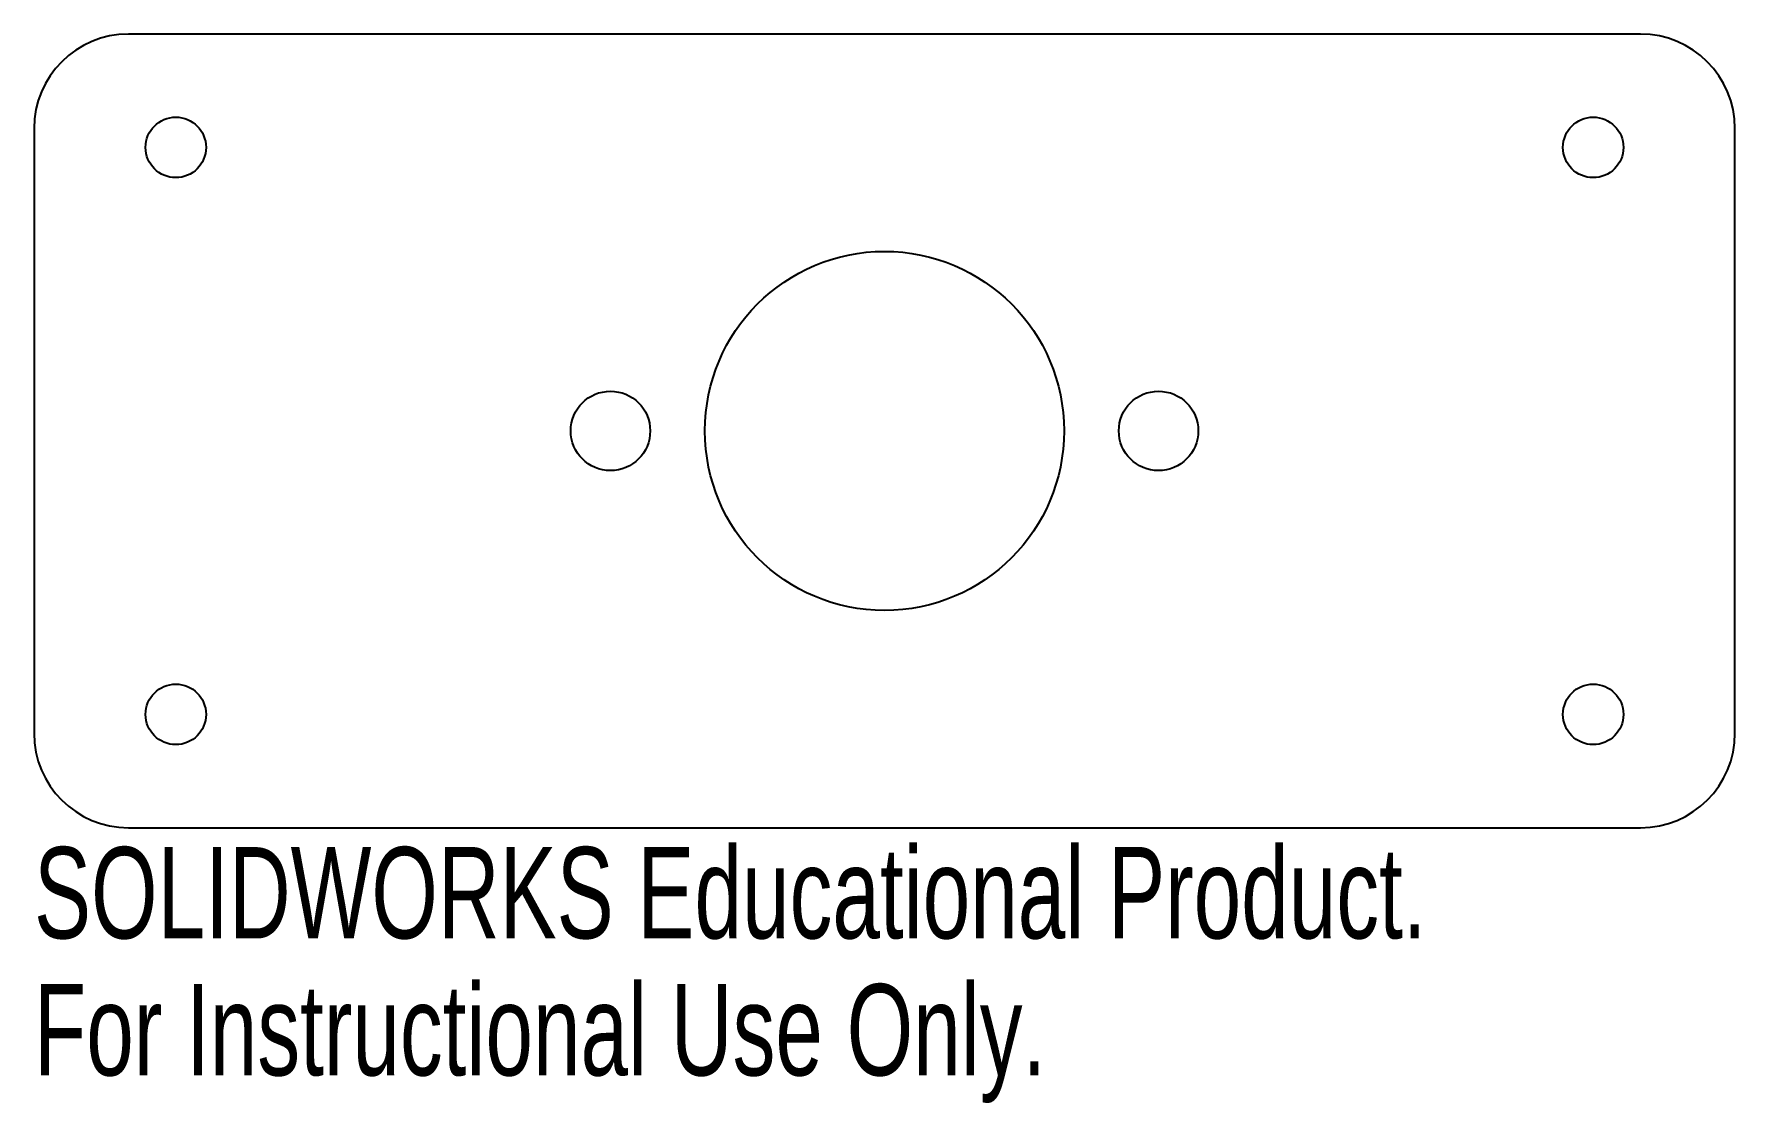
# Model space of a CAD drawing. Header units: millimetres. Extents: x 0 to 90, y -14.6 to 42.
import ezdxf

# ---------------------------------------------------------------- set-up
doc = ezdxf.new("R2010")
doc.units = ezdxf.units.MM
doc.styles.add('SLDTEXTSTYLE0', font='TXT', dxfattribs={"width": 0.7})

msp = doc.modelspace()

# ---------------------------------------------------------------- linework, layer by layer
at = {"color": 7, "linetype": 'Continuous', "lineweight": 25}
for p, q in [((85, 42), (5, 42)), ((0, 37), (0, 5)), ((90, 5), (90, 37)), ((5, 0), (85, 0))]:
    msp.add_line(p, q, dxfattribs=at)
for centre, radius in [((7.5, 36), 1.6), ((82.5, 36), 1.6), ((45, 21), 9.5), ((30.5, 21), 2.1), ((59.5, 21), 2.1), ((7.5, 6), 1.6), ((82.5, 6), 1.6)]:
    msp.add_circle(centre, radius, dxfattribs=at)
for centre, start, end in [((5, 37), 90, 180), ((85, 37), 0, 90), ((5, 5), 180, 270), ((85, 5), 270, 0)]:
    msp.add_arc(centre, 5, start, end, dxfattribs=at)

# ---------------------------------------------------------------- texts
at = {"color": 7, "linetype": 'Continuous', "char_height": 4.83362, "attachment_point": 1, "style": 'SLDTEXTSTYLE0'}
for s, insert in [('SOLIDWORKS Educational Product.', (0, -1.02)), ('For Instructional Use Only.', (0, -8.27))]:
    msp.add_mtext(s, dxfattribs=dict(at, insert=insert))

doc.saveas('drawing.dxf')
